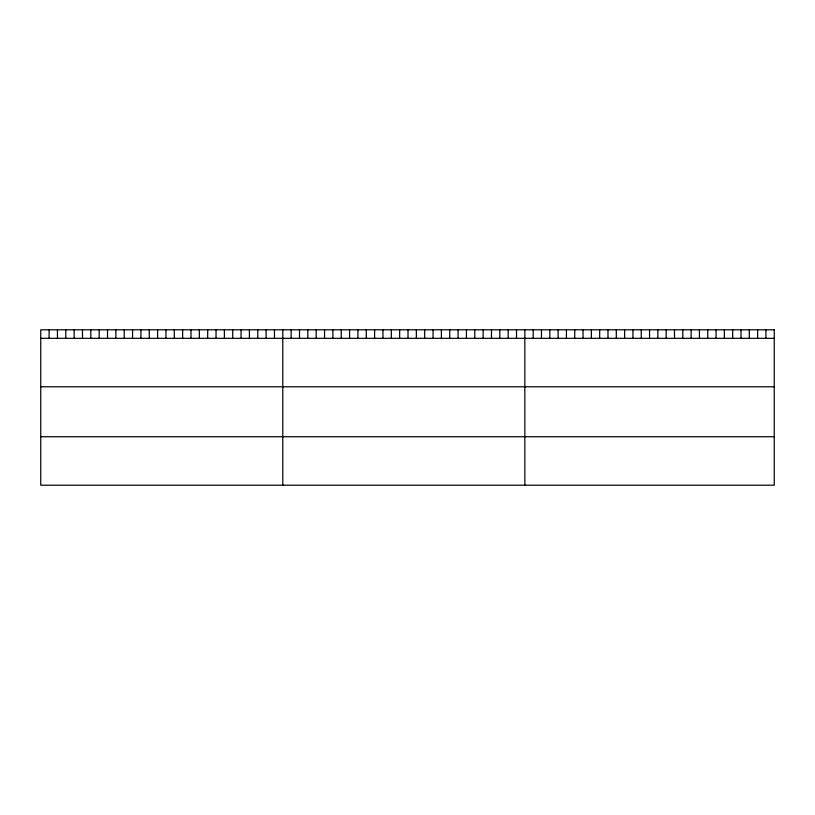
<?xml version="1.0" encoding="UTF-8"?>
<svg xmlns="http://www.w3.org/2000/svg" width="815" height="815" viewBox="0 0 815 815"><rect width="100%" height="100%" fill="white"/><g stroke="black" fill="none" stroke-linecap="round" stroke-linejoin="round"><path stroke-width="1.22" d="M40.75 338.317L774.25 338.317M40.75 386.789L774.25 386.789M40.75 436.728L774.25 436.728M765.937 329.8L765.937 338.317M757.624 329.8L757.624 338.317M749.311 329.8L749.311 338.317M740.998 329.8L740.998 338.317M732.685 329.8L732.685 338.317M724.372 329.8L724.372 338.317M716.059 329.8L716.059 338.317M707.746 329.8L707.746 338.317M699.433 329.8L699.433 338.317M691.12 329.8L691.12 338.317M682.807 329.8L682.807 338.317M674.494 329.8L674.494 338.317M666.181 329.8L666.181 338.317M657.868 329.8L657.868 338.317M649.555 329.8L649.555 338.317M641.242 329.8L641.242 338.317M632.929 329.8L632.929 338.317M624.616 329.8L624.616 338.317M616.303 329.8L616.303 338.317M607.99 329.8L607.99 338.317M599.677 329.8L599.677 338.317M591.364 329.8L591.364 338.317M583.051 329.8L583.051 338.317M574.738 329.8L574.738 338.317M566.425 329.8L566.425 338.317M558.112 329.8L558.112 338.317M549.799 329.8L549.799 338.317M541.486 329.8L541.486 338.317M533.173 329.8L533.173 338.317M524.86 329.8L524.86 485.2M516.516 329.8L516.516 338.317M508.163 329.8L508.163 338.317M499.819 329.8L499.819 338.317M491.476 329.8L491.476 338.317M483.122 329.8L483.122 338.317M474.778 329.8L474.778 338.317M466.435 329.8L466.435 338.317M458.091 329.8L458.091 338.317M449.737 329.8L449.737 338.317M441.394 329.8L441.394 338.317M433.05 329.8L433.05 338.317M424.697 329.8L424.697 338.317M416.353 329.8L416.353 338.317M408.009 329.8L408.009 338.317M399.656 329.8L399.656 338.317M391.312 329.8L391.312 338.317M382.969 329.8L382.969 338.317M374.615 329.8L374.615 338.317M366.271 329.8L366.271 338.317M357.928 329.8L357.928 338.317M349.574 329.8L349.574 338.317M341.23 329.8L341.23 338.317M332.887 329.8L332.887 338.317M324.543 329.8L324.543 338.317M316.189 329.8L316.189 338.317M307.846 329.8L307.846 338.317M299.502 329.8L299.502 338.317M291.149 329.8L291.149 338.317M282.805 329.8L282.805 485.2M274.461 329.8L274.461 338.317M266.108 329.8L266.108 338.317M257.764 329.8L257.764 338.317M249.421 329.8L249.421 338.317M241.067 329.8L241.067 338.317M232.723 329.8L232.723 338.317M224.38 329.8L224.38 338.317M216.036 329.8L216.036 338.317M207.682 329.8L207.682 338.317M199.339 329.8L199.339 338.317M190.995 329.8L190.995 338.317M182.642 329.8L182.642 338.317M174.298 329.8L174.298 338.317M165.954 329.8L165.954 338.317M157.601 329.8L157.601 338.317M149.257 329.8L149.257 338.317M140.913 329.8L140.913 338.317M132.56 329.8L132.56 338.317M124.216 329.8L124.216 338.317M115.873 329.8L115.873 338.317M107.519 329.8L107.519 338.317M99.175 329.8L99.175 338.317M90.832 329.8L90.832 338.317M82.488 329.8L82.488 338.317M74.134 329.8L74.134 338.317M65.791 329.8L65.791 338.317M57.447 329.8L57.447 338.317M49.094 329.8L49.094 338.317M774.25 329.8L40.75 329.8L40.75 485.2L774.25 485.2L774.25 329.8"/></g></svg>
